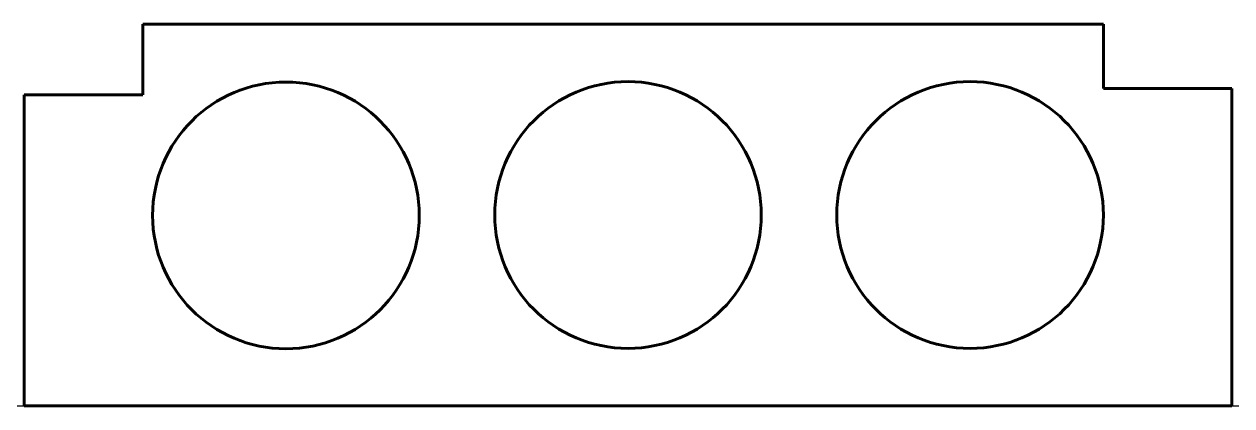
# Model space of a CAD drawing. Header units: millimetres. Extents: x -191 to 185, y -52 to 67.
import ezdxf

# ---------------------------------------------------------------- set-up
doc = ezdxf.new("R2010")
doc.units = ezdxf.units.MM
doc.linetypes.add('K5LT_BASIC', pattern=[0])

msp = doc.modelspace()

# ---------------------------------------------------------------- linework, layer by layer
at = {"color": 143, "linetype": 'K5LT_BASIC', "lineweight": 60, "true_color": 0x33acca}
for p, q in [((-153.5, 44.79), (-153.5, 66.79)), ((-153.5, 66.79), (145.5, 66.79)), ((145.5, 66.79), (145.5, 46.79)), ((145.5, 46.79), (185.5, 46.79)), ((185.5, 46.79), (185.5, -51.97)), ((-190.5, -51.97), (-190.5, 44.79)), ((-190.5, 44.79), (-153.5, 44.79)), ((-190.5, -51.97), (185.5, -51.97))]:
    msp.add_line(p, q, dxfattribs=at)
at = {"color": 232, "true_color": 0xc52b79}
msp.add_xline((-2.5, -51.97), (1, 0), dxfattribs=at)
at = {"color": 143, "linetype": 'K5LT_BASIC', "lineweight": 60, "true_color": 0x33acca}
for centre in [(-2.5, 7.41), (104, 7.41), (-109, 7.29)]:
    msp.add_circle(centre, 41.5, dxfattribs=at)

doc.saveas('drawing.dxf')
